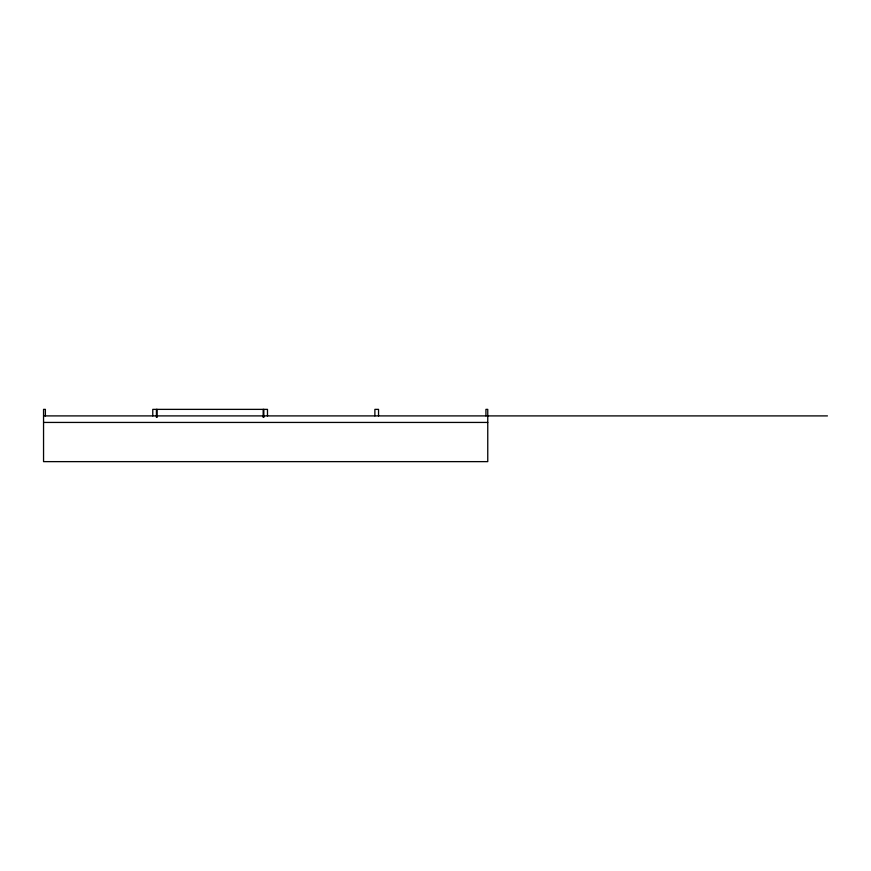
<?xml version="1.0" encoding="UTF-8"?>
<svg xmlns="http://www.w3.org/2000/svg" width="871" height="871" viewBox="0 0 871 871"><rect width="100%" height="100%" fill="white"/><g stroke="black" fill="none" stroke-linecap="round" stroke-linejoin="round"><path stroke-width="1.31" d="M43.55 415.903L827.45 415.903M43.55 422.435L487.76 422.435M485.931 415.903L485.931 409.37L487.76 409.37L487.76 461.63L43.55 461.63L43.55 409.37L45.379 409.37L45.379 415.903M378.537 415.903L378.537 409.37L374.878 409.37L374.878 415.903M267.484 415.903L267.484 409.37L152.773 409.37L152.773 415.903M263.826 409.37L263.826 417.405M263.173 409.37L263.173 417.405M157.085 409.37L157.085 417.405M156.432 409.37L156.432 417.405"/></g></svg>
